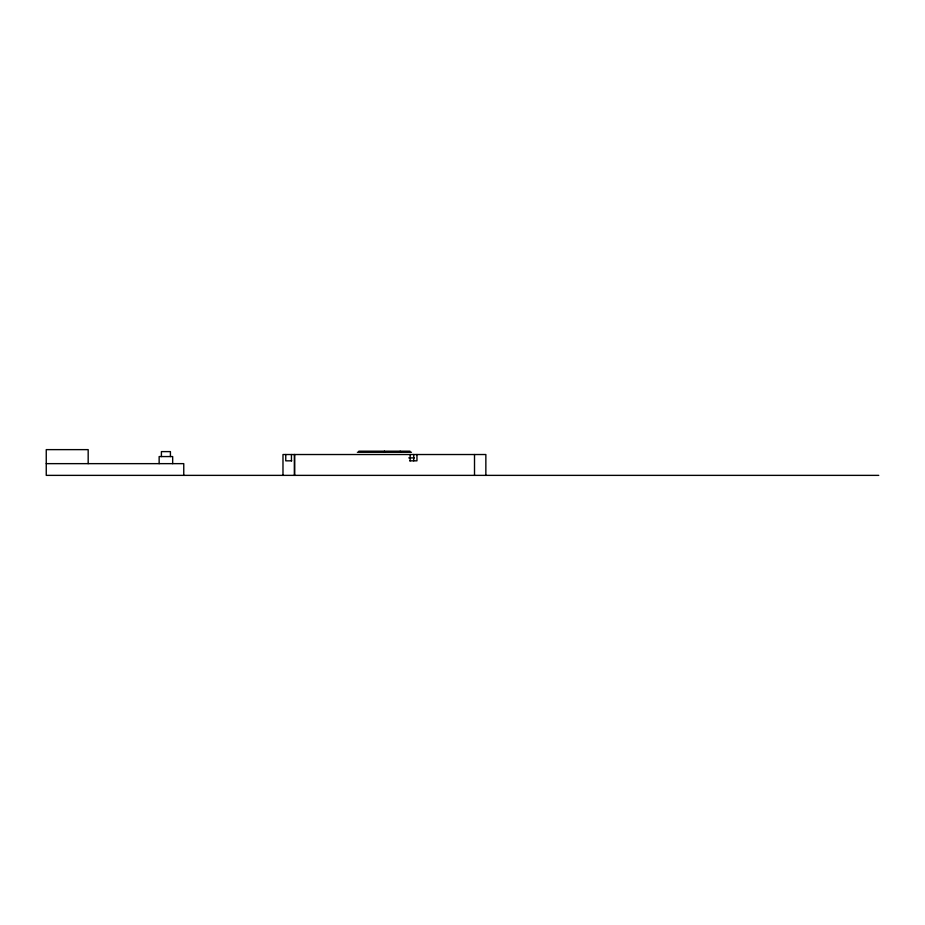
<?xml version="1.0" encoding="UTF-8"?>
<svg xmlns="http://www.w3.org/2000/svg" width="925" height="925" viewBox="0 0 925 925"><rect width="100%" height="100%" fill="white"/><g stroke="black" fill="none" stroke-linecap="round" stroke-linejoin="round"><path stroke-width="1.39" d="M285.756 454.522L285.756 460.835L291.745 460.835M291.444 460.835L291.444 454.522M400.178 451.192L401.08 452.267M358.831 451.192L410.006 451.192M357.362 452.267L411.475 452.267M408.757 457.898L414.4 457.898M409.694 460.835L416.955 460.835L416.955 454.522M46.25 463.645L183.763 463.645L183.763 475.369M878.75 475.369L46.25 475.369L46.25 449.631L88.176 449.631L88.176 463.645M485.856 475.369L485.856 454.522L282.981 454.522L282.981 475.369M474.513 454.522L474.513 475.369M413.729 454.522L413.695 460.835M410.145 454.522L410.145 460.835M384.418 451.146L384.418 452.267M294.717 454.522L294.717 475.369M294.335 454.522L294.335 475.369M172.674 463.645L172.674 456.568L159.146 456.568L159.146 463.645M170.42 456.568L170.42 451.608L161.412 451.608L161.401 456.568"/></g></svg>
